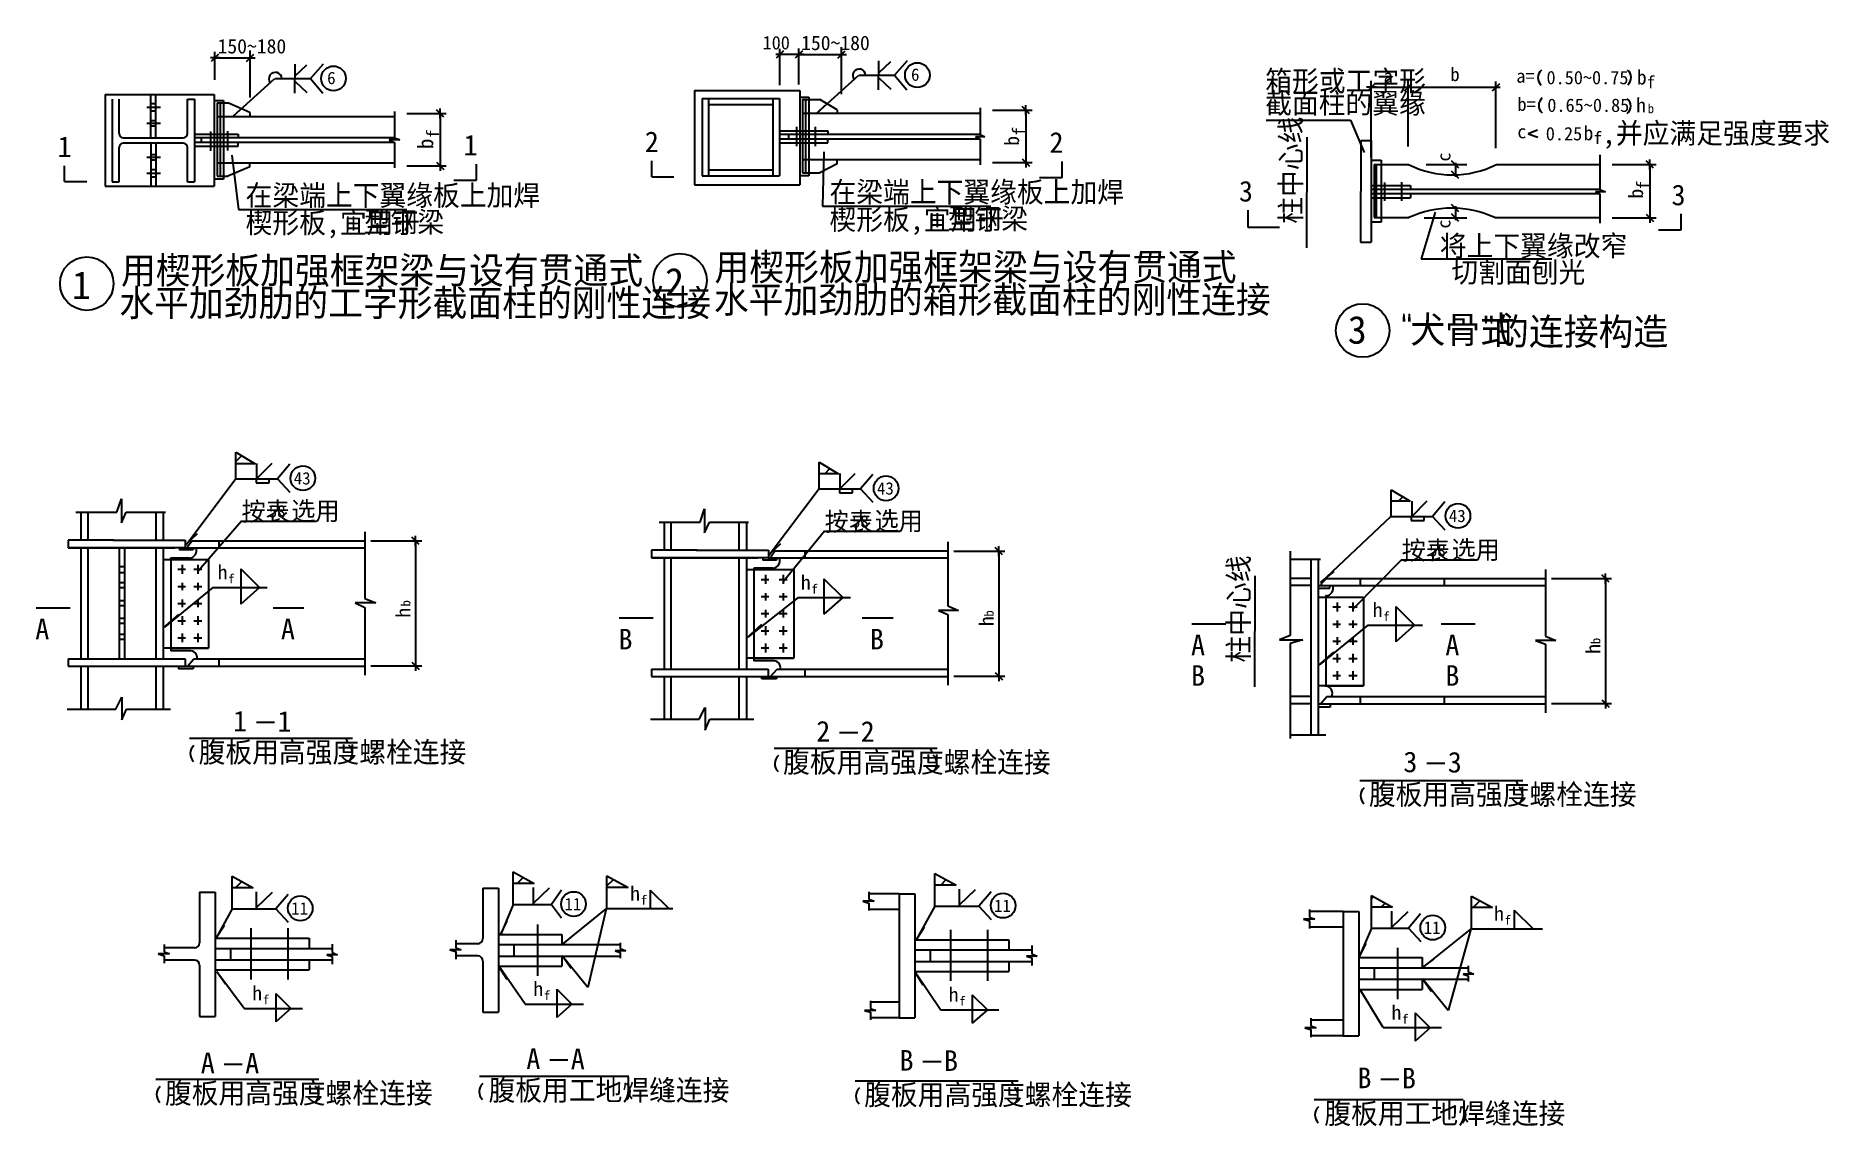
# Model space of a CAD drawing. Header units: metres. Extents: x -102 to 8605, y 6175 to 11466.
import ezdxf

# ---------------------------------------------------------------- set-up
doc = ezdxf.new("R2010")
doc.units = ezdxf.units.M
for name, color, linetype in [('BOR', 3, 'Continuous'), ('CENTER', 7, 'Continuous'), ('FRAMING', 2, 'Continuous'), ('HIDDEN', 3, 'Continuous'), ('Z', 4, 'Continuous')]:
    doc.layers.add(name, color=color, linetype=linetype)

# ---------------------------------------------------------------- blocks, each defined once
blk = doc.blocks.new('CC')
blk.add_line((-24.24, 0), (24.24, 0))
at = {"layer": 'FRAMING', "color": 6}
blk.add_line((-17.83, -17.83), (17.83, 17.83), dxfattribs=at)

msp = doc.modelspace()

# ---------------------------------------------------------------- hatches: boundary and pattern name
h = msp.add_hatch()
h.set_pattern_fill('ANSI31', scale=20)
h.paths.add_polyline_path([(2215, 7352.55), (2317.48, 7352.55), (2215, 7409.05)])
h = msp.add_hatch()
h.set_pattern_fill('ANSI31', scale=20)
h.paths.add_polyline_path([(4263.3, 7344.98), (4365.78, 7344.98), (4263.3, 7401.48)])
h = msp.add_hatch()
h.set_pattern_fill('ANSI31', scale=20)
h.paths.add_polyline_path([(850.48, 7331.9), (952.96, 7331.9), (850.48, 7388.4)])
h = msp.add_hatch()
h.set_pattern_fill('ANSI31', scale=20)
h.paths.add_polyline_path([(2773.18, 7332.77), (2670.7, 7389.27), (2670.7, 7332.77)])
h = msp.add_hatch()
h.set_pattern_fill('ANSI31', scale=20)
h.paths.add_polyline_path([(6382.07, 7238.26), (6484.55, 7238.26), (6382.07, 7294.76)])
h = msp.add_hatch()
h.set_pattern_fill('ANSI31', scale=20)
h.paths.add_polyline_path([(6970.53, 7235.18), (6868.05, 7291.68), (6868.05, 7235.18)])
at = {"layer": 'BOR'}
h = msp.add_hatch(dxfattribs=at)
h.set_pattern_fill('ANSI31', scale=25)
h.paths.add_polyline_path([(962.54, 9389.98), (869.3, 9446.39), (869.3, 9389.98)])
h = msp.add_hatch(dxfattribs=at)
h.set_pattern_fill('ANSI31', scale=25)
h.paths.add_polyline_path([(3794.45, 9340.81), (3701.2, 9397.22), (3701.2, 9340.81)])
h = msp.add_hatch(dxfattribs=at)
h.set_pattern_fill('ANSI31', scale=25)
h.paths.add_polyline_path([(6571.24, 9207.28), (6478, 9263.69), (6478, 9207.28)])

# ---------------------------------------------------------------- linework, layer by layer
for p, q in [((3809.16, 11183.5), (3809.16, 11412.05)), ((790.04, 11359.56), (746.13, 11359.56)), ((765.86, 11253.32), (765.86, 11389.56)), ((769.92, 11359.56), (936.82, 11359.56)), ((937.82, 11167.33), (937.82, 11395.89)), ((1154.68, 11328.79), (1154.68, 11259.01)), ((1157.13, 11273.08), (1213.1, 11325.96)), ((1293.29, 11329.64), (1231.62, 11259.01)), ((3626.14, 11375.72), (3490.95, 11375.72)), ((3509.21, 11226.52), (3509.21, 11403.06)), ((3601.96, 11229.85), (3601.96, 11405.72)), ((3606.03, 11375.72), (3808.16, 11375.72)), ((3989.81, 11344.95), (3989.81, 11275.17)), ((3992.26, 11289.24), (4048.23, 11342.12)), ((4128.42, 11345.8), (4066.75, 11275.17)), ((855.61, 11077.01), (1058.47, 11259.01)), ((1060.26, 11259.01), (1231.62, 11259.01)), ((1154.68, 11188.76), (1154.68, 11258.54)), ((1157.13, 11244.47), (1213.1, 11191.58)), ((1231.62, 11259.01), (1291.34, 11187.77)), ((3690.74, 11093.17), (3893.6, 11275.17)), ((3895.39, 11275.17), (4066.75, 11275.17)), ((3989.81, 11204.92), (3989.81, 11274.7)), ((3992.26, 11260.63), (4048.23, 11207.75)), ((4066.75, 11275.17), (4126.47, 11203.94)), ((6381.36, 10878.22), (6381.36, 11247.7)), ((6561.29, 10929.25), (6561.29, 11250.82)), ((6986.84, 10921.18), (6986.84, 11245.08)), ((6381.05, 11217.7), (6560.29, 11217.7)), ((6537.05, 11217.7), (7007.86, 11217.7)), ((436.18, 11119.5), (502.96, 11119.5)), ((1638.26, 11099.57), (1638.26, 10970.93)), ((1698.26, 11089.79), (1889.9, 11089.79)), ((1859.9, 11088.79), (1859.9, 10836.34)), ((4483.04, 11117.66), (4483.04, 10987.23)), ((4543.04, 11105.96), (4734.68, 11105.96)), ((4704.68, 11104.96), (4704.68, 10852.51)), ((436.18, 11042.36), (502.96, 11042.36)), ((4505.45, 10976.33), (4460.48, 10976.33)), ((4460.48, 10976.33), (4483.04, 10965.68)), ((4483.04, 10987.23), (4505.45, 10976.33)), ((5871.08, 11056.75), (6281.45, 11056.75)), ((6281.45, 11056.75), (6346.59, 10900.55)), ((7188.47, 11008.4), (7144.18, 10991.38)), ((7144.18, 10991.38), (7190.17, 10974.36)), ((848.55, 10887.69), (881.74, 10622.9)), ((1613.61, 10960.94), (1638.26, 10949.18)), ((1665.28, 10960.94), (1613.61, 10960.94)), ((1638.26, 10970.93), (1665.28, 10960.94)), ((1638.26, 10949.18), (1638.26, 10826.26)), ((3723.56, 10903.85), (3716.87, 10639.07)), ((4483.04, 10965.68), (4483.04, 10840.56)), ((7492.08, 10888.89), (7492.08, 10720.9)), ((436.18, 10877.44), (502.96, 10877.44)), ((436.18, 10800.3), (502.96, 10800.3)), ((1698.26, 10835.34), (1889.9, 10835.34)), ((4543.04, 10851.51), (4734.68, 10851.51)), ((6648.49, 10841.44), (6845.28, 10841.44)), ((6790.64, 10849.53), (6790.64, 10782.81)), ((7552.08, 10841.79), (7764.34, 10841.79)), ((7734.34, 10817.55), (7734.34, 10866.04)), ((7734.34, 10840.79), (7734.34, 10584.44)), ((7492.08, 10720.9), (7519.14, 10709.77)), ((3716.87, 10639.07), (4534.56, 10639.07)), ((6790.64, 10639.26), (6790.64, 10572.55)), ((7519.14, 10709.77), (7470.03, 10709.77)), ((7470.03, 10709.77), (7492.08, 10699.49)), ((7492.08, 10699.49), (7492.08, 10556.51)), ((881.74, 10622.9), (1699.43, 10622.9)), ((6692.68, 10611.18), (6624.46, 10383.45)), ((6638.96, 10583.67), (6845.28, 10583.67)), ((7552.08, 10583.44), (7764.34, 10583.44)), ((7734.34, 10607.69), (7734.34, 10559.2)), ((6624.46, 10383.45), (7258.82, 10383.45)), ((627.02, 8996.48), (869.3, 9318.31)), ((969.34, 9316.91), (1044.6, 9392.07)), ((969.34, 9391.54), (969.34, 9316.91)), ((1129.99, 9386.83), (1070.33, 9316.91)), ((3801.25, 9267.74), (3876.5, 9342.9)), ((3801.25, 9342.37), (3801.25, 9267.74)), ((3961.89, 9337.66), (3902.23, 9267.74)), ((867.98, 9316.91), (1070.33, 9316.91)), ((967.5, 9316.66), (967.5, 9297.48)), ((967.5, 9297.48), (1030.65, 9297.48)), ((1030.65, 9297.48), (1030.65, 9316.66)), ((1070.33, 9316.91), (1130.27, 9251.91)), ((3458.92, 8947.31), (3701.2, 9269.13)), ((3699.88, 9267.74), (3902.23, 9267.74)), ((3799.4, 9267.49), (3799.4, 9248.31)), ((3799.4, 9248.31), (3862.55, 9248.31)), ((3862.55, 9248.31), (3862.55, 9267.49)), ((3902.23, 9267.74), (3962.17, 9202.74)), ((91.87, 9155.3), (290.48, 9155.3)), ((290.48, 9155.3), (313.07, 9219.29)), ((313.07, 9219.29), (313.07, 9103.48)), ((313.07, 9103.48), (336.35, 9155.3)), ((336.35, 9155.3), (526.62, 9155.3)), ((3122.38, 9106.13), (3144.97, 9170.12)), ((3144.97, 9170.12), (3144.97, 9054.31)), ((6578.04, 9134.21), (6653.3, 9209.37)), ((6578.04, 9208.83), (6578.04, 9134.21)), ((6738.69, 9204.13), (6679.03, 9134.21)), ((895.67, 9111.56), (685.14, 8867.8)), ((895.67, 9111.56), (1260.61, 9111.56)), ((1494.41, 9059.07), (1494.41, 8736.24)), ((2923.77, 9106.13), (3122.38, 9106.13)), ((3144.97, 9054.31), (3168.26, 9106.13)), ((3168.26, 9106.13), (3358.52, 9106.13)), ((3727.57, 9062.38), (3527.31, 8818.63)), ((3727.57, 9062.38), (4092.51, 9062.38)), ((6136.21, 8813.78), (6478, 9135.6)), ((6476.68, 9134.21), (6679.03, 9134.21)), ((6576.2, 9133.95), (6576.2, 9114.77)), ((6576.2, 9114.77), (6639.35, 9114.77)), ((6639.35, 9114.77), (6639.35, 9133.95)), ((6679.03, 9134.21), (6738.97, 9069.21)), ((1523.54, 9015.11), (1771.13, 9015.11)), ((1741.13, 9014.11), (1741.13, 8409.4)), ((4326.32, 9009.9), (4326.32, 8699.48)), ((4355.44, 8965.94), (4603.03, 8965.94)), ((4573.03, 8964.94), (4573.03, 8360.23)), ((5987.86, 8965.57), (5987.86, 8556.45)), ((5987.86, 8926.89), (6135.32, 8926.89)), ((6529.31, 8922.62), (6293.83, 8685.09)), ((6529.31, 8922.62), (6894.25, 8922.62)), ((892.46, 8880.04), (983.66, 8788.94)), ((892.46, 8880.04), (892.46, 8708)), ((3724.36, 8830.87), (3724.36, 8658.83)), ((3724.36, 8830.87), (3815.56, 8739.77)), ((7228.35, 8876.36), (7228.35, 8553.54)), ((7257.47, 8832.41), (7548.57, 8832.41)), ((7518.57, 8831.41), (7518.57, 8226.7)), ((756.61, 8789.19), (522.61, 8597.29)), ((756.61, 8789.19), (1021.21, 8789.19)), ((983.66, 8788.94), (892.46, 8708)), ((1447.75, 8714.95), (1494.41, 8692.31)), ((1548.18, 8714.95), (1447.75, 8714.95)), ((1494.41, 8736.24), (1548.18, 8714.95)), ((3598.78, 8740.02), (3354.51, 8548.12)), ((3598.78, 8740.02), (3853.11, 8740.02)), ((3815.56, 8739.77), (3724.36, 8658.83)), ((1494.41, 8692.31), (1494.41, 8363.71)), ((4378.3, 8678.19), (4280.16, 8678.19)), ((4280.16, 8678.19), (4326.32, 8658.68)), ((4326.32, 8699.48), (4378.3, 8678.19)), ((4326.32, 8658.68), (4326.32, 8314.54)), ((6501.16, 8697.34), (6592.36, 8606.23)), ((6501.16, 8697.34), (6501.16, 8525.3)), ((5987.86, 8556.45), (5936.32, 8535.66)), ((5936.32, 8535.66), (6049.25, 8535.67)), ((6049.25, 8535.67), (5987.86, 8517.38)), ((6365.31, 8606.48), (6131.31, 8414.58)), ((6365.31, 8606.48), (6629.91, 8606.48)), ((6592.36, 8606.23), (6501.16, 8525.3)), ((7228.35, 8553.54), (7277.73, 8532.25)), ((5987.86, 8517.38), (5987.86, 8055.71)), ((7178.55, 8532.25), (7228.35, 8514.2)), ((7277.73, 8532.25), (7178.55, 8532.25)), ((7228.35, 8514.2), (7228.35, 8181)), ((1523.54, 8408.4), (1771.13, 8408.4)), ((4355.44, 8359.23), (4603.03, 8359.23)), ((49.36, 8199.08), (286.06, 8199.08)), ((286.06, 8199.08), (314.81, 8256.55)), ((314.81, 8256.55), (314.81, 8146.15)), ((314.81, 8146.15), (337.82, 8199.08)), ((337.82, 8199.08), (551.99, 8199.08)), ((3117.96, 8149.91), (3146.71, 8207.38)), ((3146.71, 8207.38), (3146.71, 8096.98)), ((7257.47, 8225.7), (7548.57, 8225.7)), ((2881.26, 8149.91), (3117.96, 8149.91)), ((3146.71, 8096.98), (3169.72, 8149.91)), ((3169.72, 8149.91), (3383.89, 8149.91)), ((5987.86, 8074.74), (6160.69, 8074.74)), ((2215, 7409.05), (2317.48, 7352.55)), ((2215, 7250.18), (2215, 7409.05)), ((4263.3, 7242.61), (4263.3, 7401.48)), ((4263.3, 7401.48), (4365.78, 7344.98)), ((850.48, 7229.53), (850.48, 7388.4)), ((850.48, 7388.4), (952.96, 7331.9)), ((952.96, 7331.9), (850.48, 7331.9)), ((2317.48, 7352.55), (2215, 7352.55)), ((2313.53, 7251.88), (2313.53, 7333.07)), ((2314.05, 7256.54), (2391.91, 7330.91)), ((2449.58, 7320.03), (2401.77, 7250.11)), ((2670.7, 7230.4), (2670.7, 7389.27)), ((2670.7, 7389.27), (2773.18, 7332.77)), ((2773.18, 7332.77), (2670.7, 7332.77)), ((2881.12, 7320.33), (2881.12, 7229.05)), ((2881.12, 7320.33), (2972.32, 7229.23)), ((4365.78, 7344.98), (4263.3, 7344.98)), ((4381.57, 7244.31), (4381.57, 7325.5)), ((4382.09, 7248.97), (4459.95, 7323.34)), ((850.48, 7229.53), (771.59, 7085.19)), ((851.13, 7229.46), (1062.91, 7229.46)), ((968.75, 7231.23), (968.75, 7312.42)), ((969.27, 7235.89), (1047.14, 7310.26)), ((1122.57, 7299.38), (1062.91, 7229.46)), ((1062.91, 7229.46), (1122.85, 7164.46)), ((2215, 7250.18), (2154.52, 7106.81)), ((2215.65, 7250.11), (2401.77, 7250.11)), ((2401.77, 7250.11), (2449.86, 7185.11)), ((2453.62, 7056.61), (2667.51, 7229.05)), ((2667.51, 7229.05), (2578.4, 6848.43)), ((2670.7, 7230.4), (2990.97, 7230.4)), ((3913.33, 7266.05), (3942.28, 7257.38)), ((3968.34, 7266.05), (3913.33, 7266.05)), ((3942.28, 7312.33), (3942.28, 7275.69)), ((3942.28, 7275.69), (3968.34, 7266.05)), ((3942.28, 7257.38), (3942.28, 7220.74)), ((4263.3, 7242.61), (4171.58, 7079.17)), ((4263.94, 7242.54), (4475.73, 7242.54)), ((4535.39, 7312.46), (4475.73, 7242.54)), ((4475.73, 7242.54), (4535.67, 7177.54)), ((6382.07, 7294.76), (6484.55, 7238.26)), ((6382.07, 7135.89), (6382.07, 7294.76)), ((6484.55, 7238.26), (6382.07, 7238.26)), ((6868.05, 7132.81), (6868.05, 7291.68)), ((6868.05, 7291.68), (6970.53, 7235.18)), ((6970.53, 7235.18), (6868.05, 7235.18)), ((6052.95, 7179.88), (6081.9, 7171.21)), ((6107.96, 7179.88), (6052.95, 7179.88)), ((6081.9, 7226.15), (6081.9, 7189.52)), ((6081.9, 7189.52), (6107.96, 7179.88)), ((6081.9, 7171.21), (6081.9, 7134.57)), ((6481.97, 7137.59), (6481.97, 7218.77)), ((6482.49, 7142.25), (6560.36, 7216.62)), ((6621.51, 7205.74), (6561.85, 7135.82)), ((7075.99, 7222.74), (7167.2, 7131.64)), ((7075.99, 7222.74), (7075.99, 7131.46)), ((520.83, 7056.85), (520.83, 7020.22)), ((1335.68, 7058.46), (1335.68, 7018.31)), ((1936.03, 7076.95), (1936.03, 7040.31)), ((2734.92, 7064.97), (2734.92, 7036.8)), ((6382.07, 7135.89), (6321.6, 6992.51)), ((6382.72, 7135.82), (6561.85, 7135.82)), ((6561.85, 7135.82), (6621.79, 7070.82)), ((6630.41, 6943.91), (6864.86, 7131.46)), ((6864.86, 7131.46), (6755.19, 6735.73)), ((6868.05, 7132.81), (7212.41, 7132.81)), ((546.89, 7010.58), (491.88, 7010.58)), ((491.88, 7010.58), (520.83, 7001.9)), ((520.83, 7020.22), (546.89, 7010.58)), ((520.83, 7001.9), (520.83, 6965.26)), ((1362.83, 7006.84), (1310.62, 7006.84)), ((1310.62, 7006.84), (1335.68, 6998.49)), ((1335.68, 7018.31), (1362.83, 7006.84)), ((1335.68, 6998.49), (1335.68, 6961.38)), ((1907.08, 7030.67), (1936.03, 7022)), ((1962.08, 7030.67), (1907.08, 7030.67)), ((1936.03, 7040.31), (1962.08, 7030.67)), ((1936.03, 7022), (1936.03, 6985.36)), ((2578.4, 6848.43), (2453.62, 7001.66)), ((2709.86, 7025.32), (2734.92, 7016.97)), ((2762.07, 7025.32), (2709.86, 7025.32)), ((2734.92, 7036.8), (2762.07, 7025.32)), ((2734.92, 7016.97), (2734.92, 6989.84)), ((4708.07, 6999.27), (4733.13, 6990.93)), ((4760.28, 6999.27), (4708.07, 6999.27)), ((4733.13, 7050.9), (4733.13, 7010.75)), ((4733.13, 7010.75), (4760.28, 6999.27)), ((4733.13, 6990.93), (4733.13, 6953.81)), ((908.59, 6746.49), (776.35, 6924.37)), ((2273.11, 6767.14), (2147.42, 6949.02)), ((4290.17, 6739.5), (4167.17, 6922.8)), ((6755.19, 6735.73), (6630.41, 6888.96)), ((6879.93, 6912.62), (6827.71, 6912.62)), ((6827.71, 6912.62), (6852.78, 6904.27)), ((6852.78, 6952.27), (6852.78, 6924.1)), ((6852.78, 6924.1), (6879.93, 6912.62)), ((6852.78, 6904.27), (6852.78, 6877.14)), ((1063.07, 6818.89), (1136.03, 6746.01)), ((1063.07, 6818.89), (1063.07, 6681.26)), ((1063.07, 6818.89), (1136.03, 6746.01)), ((2427.38, 6839.87), (2500.34, 6766.99)), ((2427.38, 6839.87), (2427.38, 6702.24)), ((2427.38, 6839.87), (2500.34, 6766.99)), ((4444.6, 6812.22), (4517.56, 6739.34)), ((4444.6, 6812.22), (4517.56, 6739.34)), ((4444.6, 6812.22), (4444.6, 6674.59)), ((6440.19, 6652.85), (6329.32, 6833.93)), ((908.59, 6746.49), (1191.74, 6746.49)), ((1136.03, 6746.01), (1063.07, 6681.26)), ((2273.11, 6767.14), (2556.26, 6767.14)), ((2500.34, 6766.99), (2427.38, 6702.24)), ((3976.83, 6736.76), (3921.83, 6736.76)), ((3921.83, 6736.76), (3950.78, 6728.09)), ((3950.78, 6783.03), (3950.78, 6746.4)), ((3950.78, 6746.4), (3976.83, 6736.76)), ((3950.78, 6728.09), (3950.78, 6691.45)), ((4290.17, 6739.5), (4573.32, 6739.5)), ((4517.56, 6739.34), (4444.6, 6674.59)), ((6594.61, 6725.48), (6667.58, 6652.59)), ((6594.61, 6725.48), (6594.61, 6587.84)), ((6594.61, 6725.48), (6667.58, 6652.59)), ((6059.43, 6652.54), (6088.38, 6643.87)), ((6114.43, 6652.54), (6059.43, 6652.54)), ((6088.38, 6698.81), (6088.38, 6662.18)), ((6088.38, 6662.18), (6114.43, 6652.54)), ((6088.38, 6643.87), (6088.38, 6607.23)), ((6440.19, 6652.85), (6723.33, 6652.85)), ((6667.58, 6652.59), (6594.61, 6587.84))]:
    msp.add_line(p, q)
for points in [[(892.26, 11110.27), (854.58, 11075.71)], [(3727.39, 11126.44), (3689.7, 11091.87)]]:
    msp.add_lwpolyline(points)
for centre in [(1342.68, 11259.69), (4177.81, 11275.86), (1193.98, 9319.46), (4025.88, 9270.29), (6802.68, 9136.76), (1181.35, 7232.01), (2508.36, 7252.66), (4594.17, 7245.09), (6680.29, 7138.37)]:
    msp.add_circle(centre, 60.02)
for centre, radius, start, end in [((1060.19, 11257.67), 31.43, 2.22, 218.11), ((3895.32, 11273.83), 31.43, 2.22, 218.11), ((7237.17, 11263.09), 46.45, 128.85, 229.87), ((7597.42, 11264.37), 46.45, 310.13, 51.15), ((7241.24, 11128.9), 46.45, 128.85, 229.87), ((7595.13, 11125.09), 46.45, 310.13, 51.15)]:
    msp.add_arc(centre, radius, start, end)
msp.add_line((699.89, 10970.86), (699.89, 10949.52), dxfattribs=at)
at = {"layer": 'CENTER'}
for p, q in [((6069.19, 10437.1), (6070.86, 10974.72)), ((5816.11, 8307.43), (5817.77, 8845.05))]:
    msp.add_line(p, q, dxfattribs=at)
at = {"layer": 'FRAMING'}
for p, q in [((783.63, 11377.39), (747.96, 11341.72)), ((3527.5, 11393.56), (3491.83, 11357.89)), ((3619.73, 11393.56), (3584.06, 11357.89)), ((6543.46, 11199.87), (6579.13, 11235.54)), ((6970.57, 11199.87), (7006.24, 11235.54)), ((233.6, 11182.29), (233.6, 10736.68)), ((233.6, 11182.29), (763.98, 11182.29)), ((268.17, 11158.94), (268.17, 10757.81)), ((301.5, 10991.71), (301.5, 11158.94)), ((633.2, 11159.03), (668.15, 11159.03)), ((633.2, 10991.71), (633.2, 11158.94)), ((668.15, 11158.94), (668.15, 10757.81)), ((763.98, 11182.29), (763.98, 10736.68)), ((3095.17, 11200.69), (3606.66, 11200.69)), ((3095.17, 11200.69), (3095.17, 10744.03)), ((3133.24, 11162.63), (3133.24, 10786.57)), ((3133.4, 11162.73), (3164.65, 11162.73)), ((3164.49, 10786.57), (3164.49, 11162.63)), ((3164.65, 11162.73), (3477.53, 11162.73)), ((3476.97, 11162.72), (3508.22, 11162.72)), ((3476.97, 10786.57), (3476.97, 11162.63)), ((3508.22, 11162.63), (3508.22, 10786.57)), ((3606.66, 11200.69), (3606.66, 10744.03)), ((3620.78, 11156.7), (3620.78, 10801.56)), ((3620.78, 11156.7), (3704.01, 11156.7)), ((3634.88, 11157.44), (3634.88, 10802.3)), ((3788.03, 11107.89), (3704.01, 11156.7)), ((778.05, 11140.54), (778.05, 10785.4)), ((778.05, 11140.54), (829, 11140.54)), ((778.05, 11075.59), (1638.54, 11075.59)), ((792.14, 11141.28), (792.14, 10786.14)), ((937.26, 11094.17), (829, 11140.54)), ((937.26, 11094.17), (937.26, 11076.16)), ((3164.65, 11132.73), (3477.53, 11132.73)), ((3620.78, 11091.75), (4483.32, 11091.75)), ((3788.03, 11107.89), (3788.03, 11089.88)), ((321.5, 10971.71), (613.2, 10971.71)), ((746.12, 11002.37), (746.12, 10908.57)), ((828.73, 11002.98), (828.73, 10909.18)), ((3591.67, 11024.61), (3591.67, 10930.81)), ((3681, 11024.61), (3681, 10930.81)), ((301.5, 10757.81), (301.5, 10925.05)), ((613.2, 10945.05), (321.5, 10945.05)), ((633.2, 10757.81), (633.2, 10925.05)), ((6331.36, 10958.35), (6329.91, 10465.38)), ((6331.36, 10958.35), (6381.36, 10958.35)), ((6381.36, 10958.35), (6381.58, 10465.38)), ((37.18, 10758.77), (37.18, 10836.21)), ((778.05, 10850.02), (1638.54, 10850.02)), ((937.26, 10831.41), (829, 10785.4)), ((937.26, 10831.41), (937.26, 10850.02)), ((2036.81, 10766.26), (2036.81, 10843.7)), ((2888.28, 10782.43), (2888.28, 10859.87)), ((3164.49, 10816.57), (3477.53, 10816.57)), ((3620.78, 10866.18), (4483.32, 10866.18)), ((3620.78, 10801.56), (3704.01, 10801.56)), ((3788.03, 10845.13), (3704.01, 10801.56)), ((3788.03, 10845.13), (3788.03, 10863.74)), ((4881.59, 10779.41), (4881.59, 10856.85)), ((6395.2, 10841.65), (6395.2, 10584.05)), ((6395.2, 10841.65), (6562.06, 10841.65)), ((6405.2, 10841.65), (6405.2, 10584.05)), ((6807.47, 10823.96), (6771.8, 10859.63)), ((6807.47, 10773.95), (6771.8, 10809.62)), ((6990.01, 10841.65), (7492.37, 10841.65)), ((7752.18, 10823.96), (7716.51, 10859.63)), ((37.18, 10758.77), (144.65, 10758.77)), ((233.6, 10736.68), (763.98, 10736.68)), ((268.17, 10757.81), (301.5, 10757.81)), ((633.2, 10757.81), (668.15, 10757.81)), ((778.05, 10785.4), (829, 10785.4)), ((1926.68, 10766.26), (2036.81, 10766.26)), ((2888.28, 10782.43), (2995.75, 10782.43)), ((3095.17, 10744.03), (3606.66, 10744.03)), ((3133.24, 10786.57), (3164.49, 10786.57)), ((3164.49, 10786.57), (3477.53, 10786.57)), ((3476.97, 10786.57), (3508.22, 10786.57)), ((4771.46, 10779.41), (4881.59, 10779.41)), ((6446, 10755.41), (6446, 10665.99)), ((6528.41, 10755.53), (6528.41, 10665.87)), ((6807.47, 10612.71), (6771.8, 10648.38)), ((5784.54, 10536.5), (5784.54, 10620.02)), ((5935.84, 10536.5), (5784.54, 10536.5)), ((6395.2, 10584.05), (6564.58, 10584.05)), ((6807.47, 10566.15), (6771.8, 10601.82)), ((6981.62, 10584.05), (7492.37, 10584.05)), ((7716.51, 10601.28), (7752.18, 10565.61)), ((7886.44, 10524.47), (7886.44, 10601.91)), ((6329.91, 10465.85), (6380.84, 10465.85)), ((7776.31, 10524.47), (7886.44, 10524.47)), ((115.71, 9155.3), (115.71, 9019.45)), ((149.11, 9155.3), (149.11, 9019.45)), ((479.73, 9155.3), (479.73, 9019.45)), ((515.41, 9155.3), (515.41, 9019.45)), ((2947.61, 9106.13), (2947.61, 8970.28)), ((3347.32, 9106.13), (3347.32, 8970.28)), ((55.11, 9019.45), (55.11, 8981.81)), ((276.5, 9019.45), (55.11, 9019.45)), ((622.87, 8981.81), (55.11, 8981.81)), ((55.11, 8981.81), (571.92, 8981.81)), ((115.71, 8981.81), (115.71, 8442.02)), ((149.11, 8981.81), (149.11, 8442.02)), ((271.47, 9019.45), (622.87, 9019.45)), ((302.22, 8981.58), (302.22, 8442.02)), ((328.34, 8981.58), (328.34, 8442.02)), ((479.73, 8981.81), (479.73, 8442.02)), ((515.41, 8981.81), (515.41, 8442.02)), ((661.81, 8971.08), (595.71, 8971.08)), ((596.63, 8970.68), (596.63, 8981.57)), ((621.97, 8981.71), (661.81, 8981.71)), ((622.87, 9019.45), (622.87, 8981.81)), ((628.41, 8981.72), (1494.41, 8981.72)), ((634.16, 8986.35), (654.57, 9015.6)), ((654.57, 9015.6), (1494.41, 9015.6)), ((661.81, 8981.71), (661.81, 8971.08)), ((785.64, 9015.6), (785.64, 8981.72)), ((3108.4, 8970.28), (2887.01, 8970.28)), ((2887.01, 8970.28), (2887.01, 8932.64)), ((3103.37, 8970.28), (3454.78, 8970.28)), ((3454.78, 8970.28), (3454.78, 8932.64)), ((515.41, 8925.43), (734.23, 8925.43)), ((548.87, 8925.43), (735.27, 8925.43)), ((643.92, 8931.51), (551.48, 8931.51)), ((551.85, 8931.51), (551.85, 8925.43)), ((607.72, 8899.3), (607.72, 8855.85)), ((683.92, 8899.3), (683.92, 8855.85)), ((735.27, 8925.43), (735.27, 8494.97)), ((2887.01, 8932.64), (3403.83, 8932.64)), ((3454.78, 8932.64), (2887.01, 8932.64)), ((2947.61, 8932.64), (2947.61, 8392.85)), ((3347.32, 8932.64), (3347.32, 8392.85)), ((3475.83, 8882.33), (3383.38, 8882.33)), ((3383.75, 8882.33), (3383.75, 8876.26)), ((3493.71, 8921.91), (3427.61, 8921.91)), ((3428.53, 8921.5), (3428.53, 8932.4)), ((3453.87, 8932.53), (3493.71, 8932.53)), ((3460.31, 8932.55), (4326.32, 8932.55)), ((3466.07, 8937.18), (3486.47, 8966.43)), ((3486.47, 8966.43), (4326.32, 8966.43)), ((3493.71, 8932.53), (3493.71, 8921.91)), ((3631.43, 8966.43), (3631.43, 8932.55)), ((6088.42, 8926.89), (6088.42, 8074.74)), ((6124.11, 8926.89), (6124.11, 8074.74)), ((586.64, 8877.31), (623.98, 8877.31)), ((586.64, 8794.51), (623.98, 8794.51)), ((607.72, 8810.97), (607.72, 8775.44)), ((664.71, 8877.31), (703.92, 8877.31)), ((664.71, 8794.51), (703.92, 8794.51)), ((683.92, 8810.97), (683.92, 8775.44)), ((3347.32, 8876.26), (3576.4, 8876.26)), ((3380.77, 8876.26), (3577.45, 8876.26)), ((3418.54, 8828.14), (3455.88, 8828.14)), ((3439.62, 8850.13), (3439.62, 8806.68)), ((3506.89, 8828.14), (3546.09, 8828.14)), ((3526.09, 8850.13), (3526.09, 8806.68)), ((3577.45, 8876.26), (3577.45, 8445.8)), ((6088.42, 8832.89), (5987.86, 8832.89)), ((6088.42, 8799.03), (5987.86, 8799.03)), ((6124.11, 8799.02), (7228.35, 8799.02)), ((6137.71, 8807.45), (6163.77, 8832.89)), ((6137.71, 8807.45), (6137.71, 8799.03)), ((6163.77, 8832.89), (7228.35, 8832.89)), ((6181.35, 8786.59), (6181.35, 8799.14)), ((6328.27, 8832.25), (6328.27, 8799.02)), ((6735.86, 8832.89), (6735.86, 8799.02)), ((586.64, 8711.71), (623.98, 8711.71)), ((607.72, 8730.57), (607.72, 8693.17)), ((664.71, 8711.71), (703.92, 8711.71)), ((683.92, 8730.57), (683.92, 8693.17)), ((3418.54, 8745.34), (3455.88, 8745.34)), ((3439.62, 8761.8), (3439.62, 8726.27)), ((3506.89, 8745.34), (3546.09, 8745.34)), ((3526.09, 8761.8), (3526.09, 8726.27)), ((6124.11, 8742.73), (6342.36, 8742.73)), ((6124.22, 8786.59), (6181.35, 8786.59)), ((6157.57, 8742.73), (6343.41, 8742.73)), ((6163.07, 8748.8), (6160.17, 8748.8)), ((6160.55, 8748.8), (6160.55, 8742.72)), ((6216.42, 8716.6), (6216.42, 8673.15)), ((6292.62, 8716.6), (6292.62, 8673.15)), ((6343.41, 8742.73), (6343.97, 8312.27)), ((63.64, 8689.33), (-101.63, 8689.33)), ((586.64, 8627.8), (623.98, 8627.8)), ((607.72, 8650.16), (607.72, 8607.15)), ((664.71, 8627.8), (703.92, 8627.8)), ((683.92, 8650.16), (683.92, 8607.15)), ((1199.44, 8689.33), (1049.22, 8689.33)), ((2895.55, 8640.16), (2730.27, 8640.16)), ((3418.54, 8662.54), (3455.88, 8662.54)), ((3439.62, 8681.4), (3439.62, 8644)), ((3506.89, 8662.54), (3546.09, 8662.54)), ((3526.09, 8681.4), (3526.09, 8644)), ((4059.48, 8640.16), (3909.27, 8640.16)), ((6195.34, 8694.61), (6232.68, 8694.61)), ((6216.42, 8628.27), (6216.42, 8592.74)), ((6273.41, 8694.61), (6312.62, 8694.61)), ((6292.62, 8628.27), (6292.62, 8592.74)), ((586.64, 8545), (623.98, 8545)), ((607.72, 8566.02), (607.72, 8523.14)), ((664.71, 8545), (703.92, 8545)), ((683.92, 8566.02), (683.92, 8523.14)), ((3418.54, 8578.63), (3455.88, 8578.63)), ((3439.62, 8600.99), (3439.62, 8557.98)), ((3506.89, 8578.63), (3546.09, 8578.63)), ((3526.09, 8600.99), (3526.09, 8557.98)), ((5675.57, 8611.78), (5510.3, 8611.78)), ((6195.34, 8611.81), (6232.68, 8611.81)), ((6216.42, 8547.86), (6216.42, 8510.47)), ((6273.41, 8611.81), (6312.62, 8611.81)), ((6292.62, 8547.86), (6292.62, 8510.47)), ((6885.62, 8611.78), (6720.34, 8611.78)), ((734.23, 8494.97), (515.41, 8494.97)), ((548.87, 8494.97), (735.27, 8494.97)), ((642.17, 8481.47), (552.36, 8481.47)), ((3418.54, 8495.83), (3455.88, 8495.83)), ((3439.62, 8516.85), (3439.62, 8473.97)), ((3506.89, 8495.83), (3546.09, 8495.83)), ((3526.09, 8516.85), (3526.09, 8473.97)), ((6195.34, 8529.01), (6232.68, 8529.01)), ((6216.42, 8467.46), (6216.42, 8424.45)), ((6273.41, 8529.01), (6312.62, 8529.01)), ((6292.62, 8467.46), (6292.62, 8424.45)), ((54.13, 8442.02), (54.13, 8406.58)), ((54.13, 8442.02), (621.89, 8442.02)), ((54.13, 8406.58), (621.89, 8406.58)), ((115.71, 8409.36), (115.71, 8199.08)), ((149.11, 8409.36), (149.11, 8199.08)), ((479.73, 8409.36), (479.73, 8199.08)), ((515.41, 8409.36), (515.41, 8199.08)), ((589.77, 8406.72), (1494.41, 8406.72)), ((589.77, 8406.72), (589.77, 8394.77)), ((661.73, 8394.77), (590.36, 8394.77)), ((621.89, 8442.02), (621.89, 8406.58)), ((633.34, 8406.72), (664.59, 8442.51)), ((661.73, 8406.72), (661.73, 8394.77)), ((664.59, 8442.51), (664.63, 8442.55)), ((664.63, 8442.55), (1494.41, 8442.55)), ((785.64, 8442.55), (785.64, 8406.72)), ((2886.03, 8392.85), (3453.79, 8392.85)), ((2886.03, 8392.85), (2886.03, 8357.41)), ((2947.61, 8360.19), (2947.61, 8149.91)), ((3576.4, 8445.8), (3347.32, 8445.8)), ((3347.32, 8360.19), (3347.32, 8149.91)), ((3380.77, 8445.8), (3577.45, 8445.8)), ((3474.07, 8432.3), (3384.26, 8432.3)), ((3453.79, 8392.85), (3453.79, 8357.41)), ((3465.24, 8357.55), (3496.49, 8393.34)), ((3496.49, 8393.34), (3496.53, 8393.38)), ((3496.53, 8393.38), (4326.32, 8393.38)), ((3631.61, 8393.38), (3631.61, 8357.55)), ((6195.34, 8445.1), (6232.68, 8445.1)), ((6195.34, 8362.3), (6232.68, 8362.3)), ((6216.42, 8383.31), (6216.42, 8340.43)), ((6273.41, 8445.1), (6312.62, 8445.1)), ((6273.41, 8362.3), (6312.62, 8362.3)), ((6292.62, 8383.31), (6292.62, 8340.43)), ((2886.03, 8357.41), (3453.79, 8357.41)), ((3421.67, 8357.55), (4326.32, 8357.55)), ((3421.67, 8357.55), (3421.67, 8345.6)), ((3493.63, 8345.6), (3422.26, 8345.6)), ((3493.63, 8357.55), (3493.63, 8345.6)), ((6342.93, 8312.27), (6124.11, 8312.27)), ((6157.57, 8312.27), (6343.97, 8312.27)), ((6088.42, 8259.84), (5988.49, 8259.84)), ((6088.42, 8224.02), (5989.34, 8224.02)), ((6124.11, 8224.02), (7228.35, 8224.02)), ((6181.57, 8209.01), (6124.11, 8209.01)), ((6134.79, 8224.02), (6166.04, 8259.81)), ((6166.04, 8259.81), (6166.07, 8259.84)), ((6166.07, 8259.84), (7228.35, 8259.84)), ((6181.57, 8224.02), (6181.57, 8209.01)), ((6328.27, 8259.84), (6328.27, 8224.02)), ((6735.86, 8259.84), (6735.86, 8224.02)), ((644.24, 8057.9), (1435.6, 8057.9)), ((3482.18, 8008.73), (4273.54, 8008.73)), ((6326.54, 7852.66), (7117.9, 7852.66)), ((2067.86, 7330.31), (2144.25, 7330.31)), ((2067.86, 7330.31), (2067.86, 7085.25)), ((2144.25, 7330.31), (2144.25, 6727.58)), ((692.37, 7310.21), (692.37, 7065.15)), ((692.37, 7310.21), (768.76, 7310.21)), ((768.76, 7310.21), (768.76, 6707.48)), ((4089.82, 7302.65), (3942.37, 7302.65)), ((4089.82, 7302.65), (4166.21, 7302.65)), ((4089.82, 7302.65), (4089.82, 6699.92)), ((4166.21, 7302.65), (4166.21, 6699.92)), ((2332.98, 7153.44), (2332.98, 6904.48)), ((4089.82, 7226.65), (3942.37, 7226.65)), ((6245.2, 7216), (6082.22, 7216)), ((6245.2, 7216), (6321.6, 7216)), ((6245.2, 7216), (6245.2, 6613.26)), ((6321.6, 7216), (6321.6, 6613.26)), ((768.76, 7086.73), (1224.61, 7086.73)), ((941.35, 7135.87), (941.35, 6886.91)), ((1120.94, 7135.87), (1120.94, 6886.91)), ((1224.61, 7086.73), (1224.61, 7037.59)), ((2042.86, 7060.25), (1935.56, 7060.25)), ((2144.81, 7105.22), (2451.54, 7105.22)), ((2144.81, 7056.08), (2735.49, 7056.08)), ((2219.03, 7056.08), (2219.03, 7000.39)), ((2451.54, 7105.22), (2451.54, 7056.08)), ((4166.21, 7079.17), (4622.06, 7079.17)), ((4338.8, 7128.3), (4338.8, 6879.35)), ((4518.39, 7128.3), (4518.39, 6879.35)), ((4622.06, 7079.17), (4622.06, 7030.03)), ((6245.2, 7140), (6082.22, 7140)), ((667.37, 7040.15), (520.83, 7040.15)), ((667.37, 6980.96), (520.83, 6980.96)), ((768.76, 7037.59), (1335.47, 7037.59)), ((768.76, 6981.91), (1335.47, 6981.91)), ((842.99, 7037.59), (842.99, 6981.91)), ((1224.61, 6981.91), (1224.61, 6932.77)), ((2042.86, 7001.06), (1935.56, 7001.06)), ((2067.86, 6976.06), (2067.86, 6727.58)), ((2144.81, 7000.39), (2735.49, 7000.39)), ((2451.54, 7000.39), (2451.54, 6951.26)), ((4166.21, 7030.03), (4732.92, 7030.03)), ((4166.21, 6974.35), (4732.92, 6974.35)), ((4240.44, 7030.03), (4240.44, 6974.35)), ((4622.06, 6974.35), (4622.06, 6925.21)), ((6321.6, 6992.51), (6628.33, 6992.51)), ((6509.77, 7040.73), (6509.77, 6791.78)), ((6628.33, 6992.51), (6628.33, 6943.38)), ((692.37, 6955.96), (692.37, 6707.48)), ((768.76, 6932.77), (1224.61, 6932.77)), ((2144.81, 6951.26), (2451.54, 6951.26)), ((4166.21, 6925.21), (4622.06, 6925.21)), ((6321.6, 6943.38), (6853.34, 6943.38)), ((6321.6, 6887.69), (6853.34, 6887.69)), ((6395.82, 6943.38), (6395.82, 6887.69)), ((6628.33, 6887.69), (6628.33, 6838.55)), ((6321.6, 6838.55), (6628.33, 6838.55)), ((692.37, 6707.48), (768.76, 6707.48)), ((2067.86, 6727.58), (2144.25, 6727.58)), ((4089.82, 6775.92), (3950.78, 6775.92)), ((4089.82, 6699.92), (3950.78, 6699.92)), ((4089.82, 6699.92), (4166.21, 6699.92)), ((6245.2, 6689.26), (6089.09, 6689.26)), ((6245.2, 6613.26), (6089.09, 6613.26)), ((6245.2, 6613.26), (6321.6, 6613.26)), ((480.71, 6402.87), (1272.07, 6402.87)), ((2051.98, 6416.99), (2776.72, 6416.99)), ((3875.79, 6395.3), (4667.15, 6395.3)), ((6103.98, 6304.28), (6828.71, 6304.28))]:
    msp.add_line(p, q, dxfattribs=at)
for centre, radius, start, end in [((321.5, 10991.71), 20, 180, 270), ((613.2, 10991.71), 20, 270, 0), ((321.5, 10925.05), 20, 90, 180), ((613.2, 10925.05), 20, 0, 90), ((6776.03, 11273.37), 481.84, 243.64, 296.36), ((6773.1, 10135.83), 494.36, 65.05, 114.95), ((640.51, 8968.75), 37.4, 275.24, 20.3), ((3472.41, 8919.58), 37.4, 275.24, 20.3), ((6159.66, 8786.04), 37.4, 275.24, 20.3), ((648.21, 8449.39), 32.65, 347.9, 100.65), ((3480.11, 8400.22), 32.65, 347.9, 100.65), ((6156.04, 8274.24), 37.11, 337.18, 82.23), ((667.37, 7065.15), 25, 270, 0), ((2042.86, 7085.25), 25, 270, 0), ((667.37, 6955.96), 25, 0, 90), ((2042.86, 6976.06), 25, 0, 90)]:
    msp.add_arc(centre, radius, start, end, dxfattribs=at)
at = {"layer": 'HIDDEN'}
for p, q in [((455.44, 10971.71), (455.44, 11182.29)), ((480.67, 10971.71), (480.67, 11182.29)), ((765.23, 11152.42), (807.96, 11152.42)), ((807.96, 11152.42), (807.96, 10771.16)), ((3607.97, 11168.58), (3650.7, 11168.58)), ((3650.7, 11168.58), (3650.7, 10787.32)), ((668.15, 10989.65), (880.64, 10989.65)), ((880.64, 10989.65), (880.64, 10970.71)), ((3508.22, 11005.82), (3743.55, 11005.82)), ((4483.36, 10987.08), (3508.22, 10987.08)), ((3551.79, 10987.38), (3551.79, 10964.85)), ((3743.55, 11005.82), (3743.55, 10986.88)), ((455.44, 10945.05), (455.44, 10736.68)), ((480.67, 10945.05), (480.67, 10736.68)), ((1638.32, 10970.91), (668.15, 10970.91)), ((1637.73, 10949.44), (668.15, 10949.44)), ((668.15, 10930.5), (880.64, 10930.5)), ((880.64, 10930.5), (880.64, 10949.44)), ((4483.04, 10965.6), (3508.22, 10965.6)), ((3508.22, 10946.66), (3743.55, 10946.66)), ((3743.55, 10946.66), (3743.55, 10965.6)), ((6381.54, 10862.43), (6429.47, 10862.43)), ((6429.47, 10862.43), (6429.47, 10562.8)), ((807.96, 10771.16), (765.23, 10771.16)), ((3650.7, 10787.32), (3607.97, 10787.32)), ((7492.08, 10720.96), (6381.36, 10720.96)), ((6381.81, 10740.55), (6572.87, 10740.41)), ((6572.87, 10740.41), (6572.87, 10721)), ((7492.08, 10699.49), (6381.36, 10699.49)), ((6381.81, 10679.52), (6572.87, 10679.67)), ((6572.87, 10699.43), (6572.87, 10680.02)), ((6429.47, 10562.8), (6381.54, 10562.8)), ((2981.02, 9106.13), (2981.02, 8970.28)), ((3311.63, 9106.13), (3311.63, 8970.28)), ((552.36, 8925.43), (552.36, 8481.47)), ((2981.02, 8932.64), (2981.02, 8392.85)), ((3311.63, 8932.64), (3311.63, 8392.85)), ((3384.26, 8876.26), (3384.26, 8432.3)), ((6161.06, 8742.72), (6161.06, 8311.01)), ((2981.02, 8360.19), (2981.02, 8149.91)), ((3311.63, 8360.19), (3311.63, 8149.91))]:
    msp.add_line(p, q, dxfattribs=at)
at = {"layer": 'Z'}
for p, q in [((454.96, 11138.06), (480, 11138.06)), ((454.96, 11102.82), (480, 11102.82)), ((454.96, 11054.89), (480, 11054.89)), ((454.96, 11029.12), (480, 11029.12)), ((454.96, 10890.68), (480, 10890.68)), ((454.96, 10864.91), (480, 10864.91)), ((454.96, 10816.99), (480, 10816.99)), ((454.96, 10781.74), (480, 10781.74)), ((869.3, 9318.31), (869.3, 9446.39)), ((869.3, 9446.39), (962.54, 9389.98)), ((962.54, 9389.98), (869.3, 9389.98)), ((3701.2, 9269.13), (3701.2, 9397.22)), ((3701.2, 9397.22), (3794.45, 9340.81)), ((3794.45, 9340.81), (3701.2, 9340.81)), ((6478, 9263.69), (6571.24, 9207.28)), ((6478, 9135.6), (6478, 9263.69)), ((6571.24, 9207.28), (6478, 9207.28)), ((302.22, 8891.2), (328.34, 8891.2)), ((302.22, 8862.45), (328.34, 8862.45)), ((302.22, 8812.92), (328.34, 8812.92)), ((302.22, 8789.05), (328.34, 8789.05)), ((302.22, 8725.77), (328.34, 8725.77)), ((302.22, 8701.89), (328.34, 8701.89)), ((302.22, 8640.16), (328.34, 8640.16)), ((302.22, 8616.28), (328.34, 8616.28)), ((302.22, 8561.85), (328.34, 8561.85)), ((302.22, 8537.97), (328.34, 8537.97)), ((968.54, 8135.2), (1056.24, 8135.2)), ((3800.44, 8086.03), (3888.14, 8086.03)), ((6651.14, 7937.07), (6738.84, 7937.07)), ((812.03, 6476.16), (899.73, 6476.16)), ((2392.75, 6496.25), (2480.45, 6496.25)), ((4204.88, 6488.48), (4292.58, 6488.48)), ((6428.28, 6403.44), (6515.98, 6403.44))]:
    msp.add_line(p, q, dxfattribs=at)
for points in [[(681.07, 9049.72), (626.53, 8997.74)], [(3512.97, 9000.55), (3458.43, 8948.56)], [(6200.22, 8867.01), (6135.73, 8815.03)], [(589.53, 8658.19), (515.96, 8592.82)], [(3421.44, 8609.02), (3347.86, 8543.65)], [(6198.23, 8475.49), (6124.66, 8410.12)], [(812.32, 7148.98), (771.27, 7087.09)], [(2184.22, 7170.04), (2154.2, 7108.71)], [(4210.86, 7140.9), (4171.58, 7079.57)], [(2505.14, 7099.39), (2452.68, 7056.69)], [(6354.63, 7060.4), (6321.89, 6992.85)], [(2496.99, 6939.35), (2453.84, 7000.68)], [(6683.31, 6985.56), (6629.46, 6943.99)], [(818.91, 6863.98), (776.83, 6924.43)], [(2185.45, 6886.64), (2146.19, 6949.91)], [(4206.43, 6859.34), (4167.17, 6922.61)], [(6673.78, 6826.65), (6630.63, 6887.98)], [(6370.25, 6768.11), (6330.99, 6831.38)]]:
    msp.add_lwpolyline(points, dxfattribs=at)
for centre in [(144.73, 10263.92), (3024.86, 10280.08), (6339.86, 10036.33)]:
    msp.add_circle(centre, 129.85, dxfattribs=at)
for centre, start, end in [((700.15, 7983.28), 132.05, 226.33), ((1381.94, 7985.26), 313.67, 47.95), ((3538.1, 7934.11), 132.05, 226.33), ((4219.88, 7936.09), 313.67, 47.95), ((6382.45, 7778.03), 132.05, 226.33), ((7064.24, 7780.02), 313.67, 47.95), ((536.62, 6328.24), 132.05, 226.33), ((1218.41, 6330.23), 313.67, 47.95), ((2102.81, 6342.36), 132.05, 226.33), ((2730.01, 6342.36), 313.67, 47.95), ((3931.7, 6320.68), 132.05, 226.33), ((4613.49, 6322.66), 313.67, 47.95), ((6160.84, 6229.66), 132.05, 226.33), ((6788.04, 6229.66), 313.67, 47.95)]:
    msp.add_arc(centre, 52.85, start, end, dxfattribs=at)

# ---------------------------------------------------------------- block references
for p in [(937.82, 11359.56), (3809.16, 11375.72)]:
    msp.add_blockref('CC', p)
for p, rotation in [((6382.22, 11217.7), 180), ((1859.9, 11089.79), 90), ((4704.68, 11105.96), 90), ((1859.9, 10835.34), 270), ((4704.68, 10851.51), 270), ((1741.13, 9015.11), 90), ((4573.03, 8965.94), 90), ((7518.57, 8832.41), 90), ((1741.13, 8408.4), 270), ((4573.03, 8359.23), 270), ((7518.57, 8225.7), 270)]:
    msp.add_blockref('CC', p, dxfattribs=dict(rotation=rotation))

# ---------------------------------------------------------------- texts
for s, height, p in [('150~180', 70, (779.87, 11380.94)), ('100', 65, (3426.11, 11400.59)), ('150~180', 70, (3613.35, 11397.1)), ('a', 65, (6441.8, 11239.02)), ('b', 65, (6766.52, 11246.87)), ('a=', 65, (7086.11, 11239.02)), ('0.50~0.75', 65, (7232.55, 11231.41)), ('b=', 65, (7091.8, 11102.42)), ('0.65~0.85', 65, (7236.62, 11097.21)), ('c', 65, (7090.9, 10969.31)), ('0.25', 65, (7229.14, 10959.08)), ('H', 70, (1402.22, 10520.94)), ('H', 70, (4237.35, 10537.11))]:
    msp.add_text(s, height=height).set_placement(p)
for s, height, p in [('c', 65, (6766.23, 10856.06)), ('c', 65, (6766.23, 10530.8)), ('b', 45, (1716.13, 8696.94)), ('b', 45, (4548.03, 8647.77)), ('b', 45, (7493.57, 8514.23))]:
    msp.add_text(s, height=height, rotation=90).set_placement(p)
at = {"layer": 'FRAMING'}
for s, p in [('1', (72.63, 10188.54)), ('2', (2952.75, 10204.7)), ('3', (6267.76, 9972.19))]:
    msp.add_text(s, height=135, dxfattribs=at).set_placement(p)
at = {"layer": 'Z'}
for s, height, p in [('6', 60, (1311.99, 11232.15)), ('6', 60, (4147.12, 11248.32)), ('箱形或工字形', 100, (5867.14, 11197.66)), ('b', 70, (7671.39, 11230.16)), ('f', 60, (7718.94, 11211.67)), ('截面柱的翼缘', 100, (5866.6, 11089.14)), ('h', 70, (7667.48, 11094.69)), (',并应满足强度要求', 100, (7501.23, 10943.94)), ('b', 45, (7724.28, 11090.81)), ('1', 100, (3.22, 10878.58)), ('1', 100, (1974.58, 10886.07)), ('2', 100, (2854.32, 10902.23)), ('2', 100, (4819.36, 10899.22)), ('b', 70, (7412.49, 10959.53)), ('f', 60, (7460.81, 10941.04)), ('在梁端上下翼缘板上加焊', 100, (916.01, 10642.21)), ('在梁端上下翼缘板上加焊', 100, (3751.13, 10658.38)), ('3', 100, (5739.21, 10662.38)), ('3', 100, (7839.65, 10644.28)), ('楔形板,宜用于', 100, (916.01, 10509.27)), ('型钢梁', 100, (1489.79, 10512.9)), ('楔形板,宜用于', 100, (3751.13, 10525.44)), ('型钢梁', 100, (4324.92, 10529.06)), ('将上下翼缘改窄', 100, (6714.82, 10397.06)), ('用楔形板加强框架梁与设有贯通式', 130, (310.91, 10263.22)), ('用楔形板加强框架梁与设有贯通式', 130, (3192.9, 10279.39)), ('切割面刨光', 100, (6770.69, 10269.51)), ('水平加劲肋的工字形截面柱的刚性连接', 130, (302.54, 10105.59)), ('水平加劲肋的箱形截面柱的刚性连接', 130, (3189.71, 10121.76)), ('犬骨式', 130, (6571.49, 9975.61)), ('"', 100, (6918.05, 10003.99)), ('的连接构造', 130, (6978.31, 9965.86)), ('43', 60, (1149.91, 9289.21)), ('43', 60, (3981.81, 9240.04)), ('按表', 90, (896.01, 9113)), ('58', 60, (1028.42, 9128.77)), ('选用', 90, (1138.2, 9116.23)), ('按表', 90, (3727.91, 9063.83)), ('选用', 90, (3970.1, 9067.06)), ('43', 60, (6758.61, 9106.5)), ('58', 60, (3860.32, 9079.6)), ('按表', 90, (6529.65, 8924.07)), ('58', 60, (6662.06, 8939.83)), ('选用', 90, (6771.84, 8927.3)), ('h', 70, (779.97, 8827.89)), ('f', 45, (831.3, 8808.49)), ('h', 70, (3611.87, 8778.72)), ('f', 45, (3663.2, 8759.32)), ('h', 70, (6388.67, 8645.19)), ('A', 100, (-105.32, 8537.5)), ('A', 100, (1087.45, 8537.5)), ('f', 45, (6440, 8625.78)), ('B', 100, (2726.58, 8488.33)), ('B', 100, (3947.49, 8488.33)), ('A', 100, (5506.61, 8459.95)), ('A', 100, (6741.63, 8459.95)), ('B', 100, (5506.61, 8311.82)), ('B', 100, (6741.63, 8311.82)), ('1', 100, (854.88, 8090.75)), ('1', 100, (1070.69, 8089.41)), ('2', 100, (3686.79, 8041.58)), ('2', 100, (3902.6, 8040.24)), ('腹板用高强度螺栓连接', 100, (687.63, 7940.1)), ('腹板用高强度螺栓连接', 100, (3525.57, 7890.93)), ('3', 100, (6537.48, 7892.63)), ('3', 100, (6753.29, 7891.29)), ('腹板用高强度螺栓连接', 100, (6369.93, 7734.86)), ('h', 70, (2782.95, 7268.91)), ('11', 60, (1137.28, 7201.76)), ('11', 60, (2464.29, 7222.41)), ('f', 45, (2834.28, 7249.5)), ('11', 60, (4550.1, 7214.83)), ('h', 70, (6977.82, 7171.32)), ('11', 60, (6636.22, 7108.11)), ('f', 45, (7029.15, 7151.91)), ('h', 70, (2312.67, 6805.85)), ('h', 70, (948.15, 6785.2)), ('f', 45, (999.48, 6765.79)), ('f', 45, (2364, 6786.44)), ('h', 70, (4329.73, 6778.21)), ('f', 45, (4381.06, 6758.8)), ('h', 70, (6479.74, 6691.55)), ('f', 45, (6531.07, 6672.15)), ('A', 100, (698.38, 6431.71)), ('A', 100, (2279.1, 6451.81)), ('A', 100, (2494.9, 6450.47)), ('B', 100, (4091.22, 6444.04)), ('B', 100, (4307.03, 6442.7)), ('A', 100, (914.18, 6430.37)), ('B', 100, (6314.62, 6358.99)), ('B', 100, (6530.43, 6357.65)), ('腹板用高强度螺栓连接', 100, (524.1, 6285.06)), ('腹板用工地焊缝连接', 100, (2095.36, 6299.19)), ('腹板用高强度螺栓连接', 100, (3919.18, 6277.5)), ('腹板用工地焊缝连接', 100, (6153.39, 6186.48))]:
    msp.add_text(s, height=height, dxfattribs=at).set_placement(p)
for s, height, rotation, p in [('柱中心线', 100, 90, (6040.71, 10554.25)), ('f', 60, 90, (1854.99, 10970.3)), ('b', 70, 90, (4671.78, 10932.94)), ('f', 60, 90, (4699.76, 10982.31)), ('b', 75, 90, (1827, 10916.78)), ('b', 70, 90, (7701.44, 10676.8)), ('f', 60, 90, (7730.28, 10721.32)), ('"', 100, 180, (6587.3, 10184.66)), ('柱中心线', 100, 90, (5787.63, 8424.58)), ('h', 70, 90, (1716.13, 8642.32)), ('h', 70, 90, (4548.03, 8601.33)), ('h', 70, 90, (7493.57, 8466.98))]:
    msp.add_text(s, height=height, rotation=rotation, dxfattribs=at).set_placement(p)

doc.saveas('drawing.dxf')
